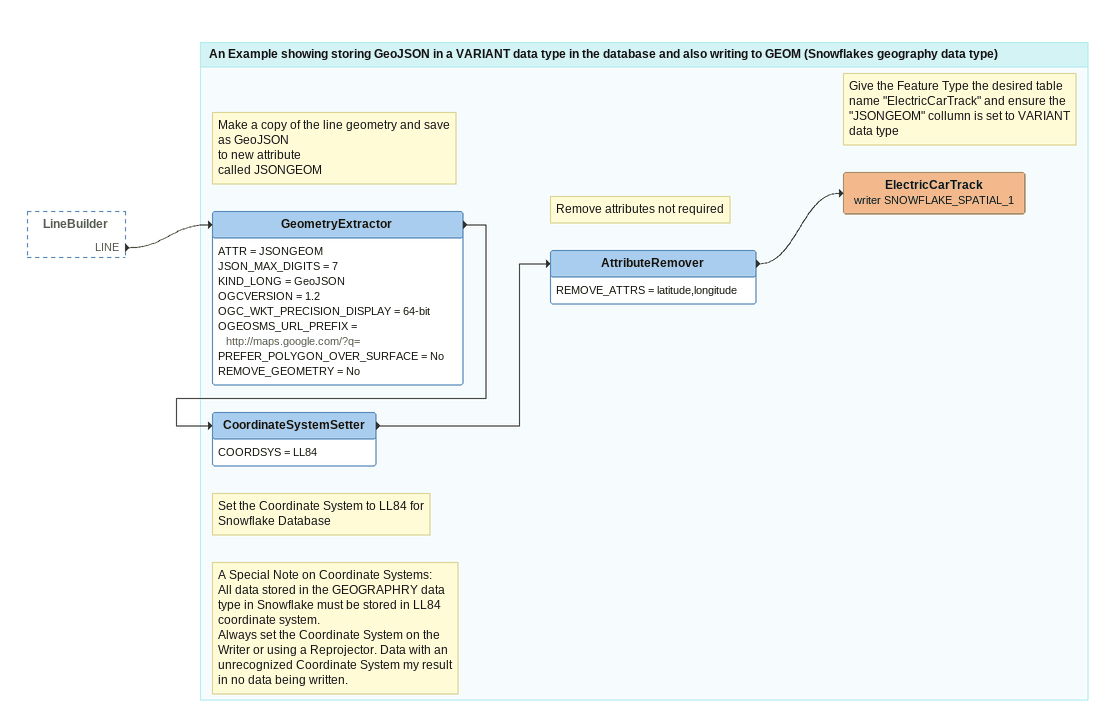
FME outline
LineBuilder [outside]
    LINE -> GeometryExtractor

Bookmark: An Example showing storing GeoJSON in a VARIANT data type in the database and also writing to GEOM (Snowflakes geography data type)
Note: Make a copy of the line geometry and save as GeoJSON / to new attribute / called JSONGEOM
GeometryExtractor
    ATTR = JSONGEOM
    JSON_MAX_DIGITS = 7
    KIND_LONG = GeoJSON
    OGCVERSION = 1.2
    OGC_WKT_PRECISION_DISPLAY = 64-bit
    OGEOSMS_URL_PREFIX = http://maps.google.com/?q=
    PREFER_POLYGON_OVER_SURFACE = No
    REMOVE_GEOMETRY = No
    -> CoordinateSystemSetter
Note: Set the Coordinate System to LL84 for Snowflake Database
Note: A Special Note on Coordinate Systems: / All data stored in the GEOGRAPHRY data type in Snowflake must be stored in LL84 coordinate system. / Always set the Coordinate System on the Writer or using a Reprojector. Data with an unrecognized Coordinate System my result in no data being written.
CoordinateSystemSetter
    COORDSYS = LL84
    -> AttributeRemover
Note: Remove attributes not required
AttributeRemover
    REMOVE_ATTRS = latitude,longitude
    -> ElectricCarTrack (writer SNOWFLAKE_SPATIAL_1)
Note: Give the Feature Type the desired table name "ElectricCarTrack" and ensure the "JSONGEOM" collumn is set to VARIANT data type
ElectricCarTrack (writer SNOWFLAKE_SPATIAL_1)
